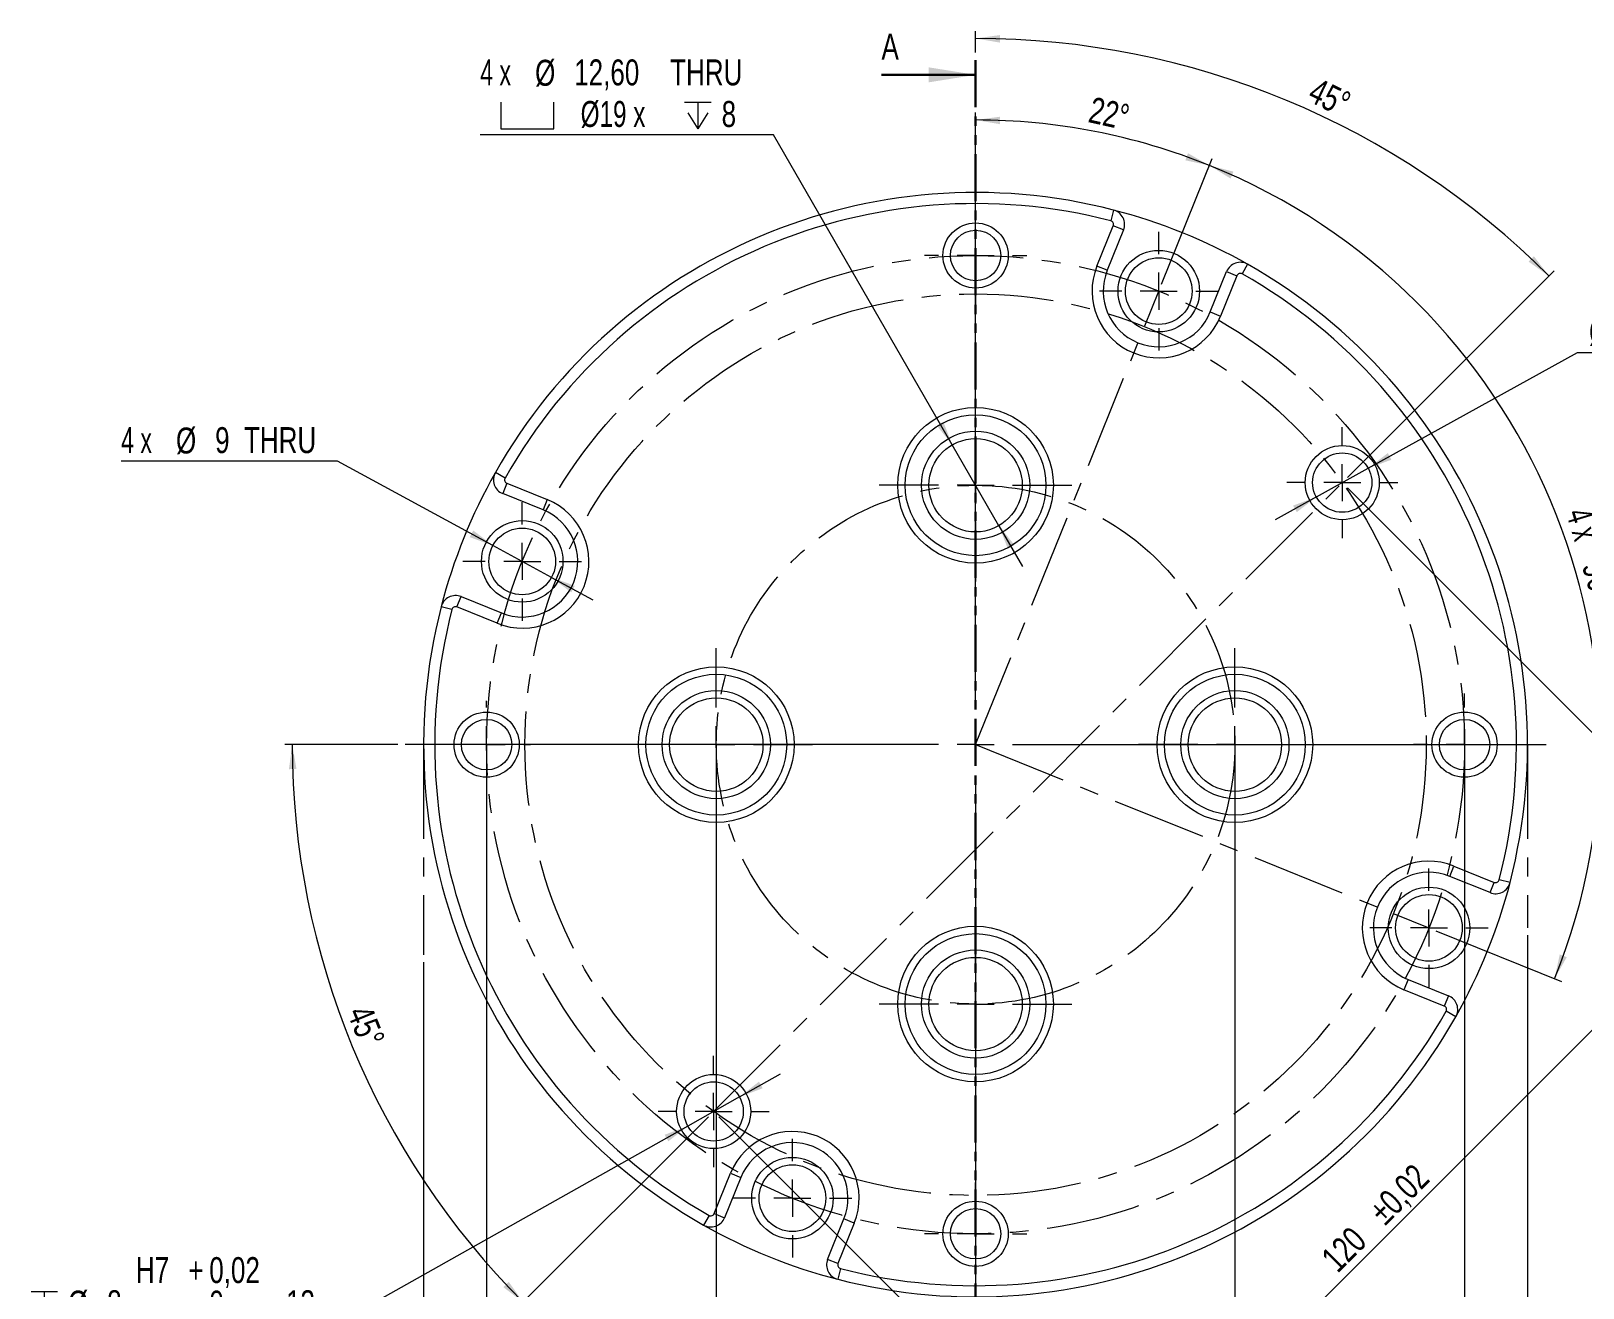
# Model space of a CAD drawing. Header units: millimetres. Extents: x 25 to 415, y 5 to 278.
# Drawn here: x 63.6 to 273.1, y 108.3 to 277.9 of the extents above; entities that cross this region are included whole.
import ezdxf

# ---------------------------------------------------------------- set-up
doc = ezdxf.new("R2010")
doc.units = ezdxf.units.MM
doc.linetypes.add('CENTERX2', pattern=[20.32, 12.7, -2.54, 2.54, -2.54])
doc.linetypes.add('PHANTOM', pattern=[12.7, 6.35, -1.27, 1.27, -1.27, 1.27, -1.27])
doc.styles.add('SLDTEXTSTYLE0', font='TXT', dxfattribs={"width": 0.75})
doc.styles.add('SLDTEXTSTYLE2', font='TXT', dxfattribs={"width": 0.666667})
doc.styles.add('SLDTEXTSTYLE3', font='TXT', dxfattribs={"width": 0.7})
doc.dimstyles.new('SLDDIMSTYLE0', dxfattribs={"dimtxt": 3.5, "dimasz": 3.302, "dimexe": 0, "dimexo": 0.0625, "dimgap": 0.875, "dimtad": 1, "dimrnd": 1e-09, "dimzin": 12, "dimdsep": 46, "dimtxsty": 'SLDTEXTSTYLE0', "dimsah": 1, "dimcen": 0.09, "dimadec": 0, "dimazin": 3, "dimtfac": 1, "dimtofl": 0, "dimtmove": 0, "dimatfit": 3, "dimfxl": 1, "dimfrac": 2, "dimtolj": 1, "dimtzin": 12, "dimarcsym": 0})
doc.dimstyles.new('SLDDIMSTYLE1', dxfattribs={"dimtxt": 3.5, "dimasz": 3.302, "dimexe": 0, "dimexo": 0.0625, "dimgap": 0.875, "dimtad": 1, "dimdec": 4, "dimzin": 12, "dimdsep": 46, "dimtxsty": 'SLDTEXTSTYLE0', "dimsah": 1, "dimcen": 0.09, "dimazin": 3, "dimtfac": 1, "dimtofl": 0, "dimtmove": 0, "dimatfit": 3, "dimfxl": 1, "dimfrac": 2, "dimtolj": 1, "dimtzin": 12, "dimarcsym": 0})
doc.dimstyles.new('SLDDIMSTYLE2', dxfattribs={"dimtxt": 3.5, "dimasz": 3.302, "dimexe": 0, "dimexo": 0.0625, "dimgap": 0.875, "dimtad": 1, "dimdec": 4, "dimzin": 12, "dimdsep": 46, "dimtxsty": 'SLDTEXTSTYLE0', "dimsah": 1, "dimcen": 0.09, "dimazin": 3, "dimtfac": 1, "dimtofl": 0, "dimtmove": 0, "dimatfit": 3, "dimfxl": 1, "dimfrac": 2, "dimtolj": 1, "dimtzin": 12, "dimarcsym": 0})
doc.dimstyles.new('SLDDIMSTYLE3', dxfattribs={"dimtxt": 3.5, "dimasz": 3.302, "dimexe": 0, "dimexo": 0.0625, "dimgap": 0.875, "dimtad": 1, "dimrnd": 1e-09, "dimzin": 12, "dimdsep": 46, "dimtxsty": 'SLDTEXTSTYLE0', "dimsah": 1, "dimcen": 0.09, "dimadec": 0, "dimazin": 3, "dimtol": 1, "dimtp": 0.02, "dimtm": 0.02, "dimtfac": 1, "dimtofl": 0, "dimtmove": 0, "dimatfit": 3, "dimfxl": 1, "dimfrac": 2, "dimtolj": 1, "dimarcsym": 0})
doc.dimstyles.new('SLDDIMSTYLE4', dxfattribs={"dimtxt": 3.5, "dimasz": 3.302, "dimexe": 0, "dimexo": 0.0625, "dimgap": 0.875, "dimtad": 0, "dimtih": 1, "dimtoh": 1, "dimrnd": 1e-09, "dimzin": 12, "dimdsep": 46, "dimtxsty": 'SLDTEXTSTYLE0', "dimsah": 1, "dimcen": 0, "dimadec": 0, "dimazin": 3, "dimtfac": 1, "dimtmove": 0, "dimatfit": 3, "dimfxl": 1, "dimfrac": 2, "dimtolj": 1, "dimtzin": 12, "dimarcsym": 0})
doc.dimstyles.new('SLDDIMSTYLE5', dxfattribs={"dimtxt": 3.5, "dimasz": 3.302, "dimexe": 0, "dimexo": 0.0625, "dimgap": 0.875, "dimtad": 0, "dimtih": 1, "dimtoh": 1, "dimrnd": 1e-09, "dimzin": 12, "dimdsep": 46, "dimtxsty": 'SLDTEXTSTYLE0', "dimsah": 1, "dimcen": 0, "dimadec": 0, "dimazin": 3, "dimtol": 1, "dimtp": 0.015, "dimtfac": 1, "dimtmove": 0, "dimatfit": 3, "dimfxl": 1, "dimfrac": 2, "dimtolj": 1, "dimarcsym": 0})

# ---------------------------------------------------------------- blocks, each defined once
blk = doc.blocks.new('_D')
at = {"color": 7, "linetype": 'Continuous', "lineweight": 0}
for p, q in [((265.62, 155.88), (265.62, 42.1)), ((116.62, 152.25), (116.62, 42.1)), ((116.62, 43.1), (265.62, 43.1))]:
    blk.add_line(p, q, dxfattribs=at)
for points in [[(116.62, 43.1), (119.92, 42.59), (119.92, 43.61)], [(265.62, 43.1), (262.32, 43.61), (262.32, 42.59)]]:
    blk.add_solid(points, dxfattribs=at)
at = {"color": 7, "linetype": 'Continuous', "lineweight": 0, "char_height": 3.5, "attachment_point": 1, "style": 'SLDTEXTSTYLE0'}
for s, insert in [('Ø', (186.28, 47.61)), ('149', (190.33, 47.61))]:
    blk.add_mtext(s, dxfattribs=dict(at, insert=insert))
blk = doc.blocks.new('_D_1')
at = {"color": 7, "linetype": 'Continuous', "lineweight": 0}
for p, q in [((191.12, 259.6), (191.12, 266.89)), ((216.22, 243.72), (223.07, 260.68))]:
    blk.add_line(p, q, dxfattribs=at)
blk.add_arc((191.12, 181.6), 84.29, 68, 90, dxfattribs=at)
for points in [[(191.12, 265.89), (194.41, 265.32), (194.43, 266.33)], [(222.69, 259.75), (219.79, 261.4), (219.43, 260.45)]]:
    blk.add_solid(points, dxfattribs=at)
at = {"color": 7, "linetype": 'Continuous', "lineweight": 0, "insert": (206.94, 269.05), "char_height": 3.5, "attachment_point": 1, "rotation": 347.4785, "style": 'SLDTEXTSTYLE0'}
blk.add_mtext('22°', dxfattribs=at)
blk = doc.blocks.new('_D_2')
at = {"color": 7, "linetype": 'Continuous', "lineweight": 0}
for p, q in [((216.22, 243.72), (223.07, 260.68)), ((253.24, 156.5), (270.2, 149.65))]:
    blk.add_line(p, q, dxfattribs=at)
blk.add_arc((191.12, 181.6), 84.29, 338, 68, dxfattribs=at)
for points in [[(222.69, 259.75), (225.53, 257.99), (225.93, 258.92)], [(269.27, 150.03), (270.92, 152.93), (269.97, 153.29)]]:
    blk.add_solid(points, dxfattribs=at)
at = {"color": 7, "linetype": 'Continuous', "lineweight": 0, "char_height": 3.5, "attachment_point": 1, "rotation": 286.5666}
for s, insert, style in [('4 x', (274.17, 213.85), 'SLDTEXTSTYLE2'), ('90°', (276.29, 206.74), 'SLDTEXTSTYLE0')]:
    blk.add_mtext(s, dxfattribs=dict(at, insert=insert, style=style))
blk = doc.blocks.new('_D_3')
at = {"color": 7, "linetype": 'Continuous', "lineweight": 0}
for p, q in [((125.12, 180.6), (125.12, 60.1)), ((257.12, 180.6), (257.12, 60.1)), ((125.12, 61.1), (257.12, 61.1))]:
    blk.add_line(p, q, dxfattribs=at)
for points in [[(125.12, 61.1), (128.42, 60.59), (128.42, 61.61)], [(257.12, 61.1), (253.82, 61.61), (253.82, 60.59)]]:
    blk.add_solid(points, dxfattribs=at)
at = {"color": 7, "linetype": 'Continuous', "lineweight": 0, "char_height": 3.5, "attachment_point": 1, "style": 'SLDTEXTSTYLE0'}
for s, insert in [('%%c', (185.66, 65.61)), ('132', (190.94, 65.67))]:
    blk.add_mtext(s, dxfattribs=dict(at, insert=insert))
blk = doc.blocks.new('_D_4')
at = {"color": 7, "linetype": 'Continuous', "lineweight": 0}
for p, q in [((156.12, 180.6), (156.12, 72.1)), ((226.12, 180.6), (226.12, 72.1)), ((156.12, 73.1), (226.12, 73.1))]:
    blk.add_line(p, q, dxfattribs=at)
for points in [[(156.12, 73.1), (159.42, 72.59), (159.42, 73.61)], [(226.12, 73.1), (222.82, 73.61), (222.82, 72.59)]]:
    blk.add_solid(points, dxfattribs=at)
at = {"color": 7, "linetype": 'Continuous', "lineweight": 0, "char_height": 3.5, "attachment_point": 1, "style": 'SLDTEXTSTYLE0'}
for s, insert in [('%%c', (186.95, 77.61)), ('70', (192.23, 77.67))]:
    blk.add_mtext(s, dxfattribs=dict(at, insert=insert))
blk = doc.blocks.new('_D_5')
at = {"color": 7, "linetype": 'Continuous', "lineweight": 0}
for p, q in [((241.32, 216.25), (295.11, 162.46)), ((209.55, 78.32), (294.4, 163.17)), ((156.47, 131.4), (210.26, 77.61))]:
    blk.add_line(p, q, dxfattribs=at)
for points in [[(294.4, 163.17), (291.71, 161.19), (292.43, 160.47)], [(209.55, 78.32), (212.24, 80.29), (211.53, 81.01)]]:
    blk.add_solid(points, dxfattribs=at)
at = {"color": 7, "linetype": 'Continuous', "lineweight": 0, "char_height": 3.5, "attachment_point": 1, "rotation": 45, "style": 'SLDTEXTSTYLE0'}
for s, insert in [('±0,02', (243.93, 119.08)), ('120', (237.52, 112.67))]:
    blk.add_mtext(s, dxfattribs=dict(at, insert=insert))
blk = doc.blocks.new('_D_6')
at = {"color": 7, "linetype": 'Continuous', "lineweight": 0}
for p, q in [((113.12, 181.6), (97.89, 181.6)), ((155.06, 131.4), (129.34, 105.68))]:
    blk.add_line(p, q, dxfattribs=at)
blk.add_arc((205.26, 181.6), 106.37, 180, 225, dxfattribs=at)
for points in [[(98.89, 181.6), (98.43, 178.29), (99.45, 178.31)], [(130.04, 106.38), (128.11, 109.11), (127.38, 108.4)]]:
    blk.add_solid(points, dxfattribs=at)
at = {"color": 7, "linetype": 'Continuous', "lineweight": 0, "insert": (109.49, 146.74), "char_height": 3.5, "attachment_point": 1, "rotation": 291.979, "style": 'SLDTEXTSTYLE0'}
blk.add_mtext('45°', dxfattribs=at)
blk = doc.blocks.new('_D_7')
at = {"color": 7, "linetype": 'Continuous', "lineweight": 0}
for p, q in [((191.12, 274.98), (191.12, 277.89)), ((241.32, 217.66), (269.21, 245.54))]:
    blk.add_line(p, q, dxfattribs=at)
blk.add_arc((191.12, 167.46), 109.43, 45, 90, dxfattribs=at)
for points in [[(191.12, 276.89), (194.41, 276.33), (194.43, 277.35)], [(268.5, 244.84), (266.48, 247.5), (265.77, 246.77)]]:
    blk.add_solid(points, dxfattribs=at)
at = {"color": 7, "linetype": 'Continuous', "lineweight": 0, "insert": (237.28, 271.69), "char_height": 3.5, "attachment_point": 1, "rotation": 334.3441, "style": 'SLDTEXTSTYLE0'}
blk.add_mtext('45°', dxfattribs=at)
blk = doc.blocks.new('SW_SYMBOL_HOLE_SPOT')
at = {"color": 0, "linetype": 'Continuous', "lineweight": 0}
for p, q in [((0, 875), (0, 75)), ((1600, 75), (1600, 875)), ((0, 75), (1600, 75))]:
    blk.add_line(p, q, dxfattribs=at)
blk = doc.blocks.new('SW_SYMBOL_HOLE_DEPTH')
at = {"color": 0, "linetype": 'Continuous', "lineweight": 0}
for p, q in [((0, 875), (800, 875)), ((100, 555), (400, 75)), ((400, 875), (400, 75)), ((700, 555), (400, 75))]:
    blk.add_line(p, q, dxfattribs=at)
blk = doc.blocks.new('_D_8')
at = {"color": 7, "linetype": 'Continuous', "lineweight": 0}
for p, q in [((163.82, 263.88), (124.25, 263.88)), ((187.97, 222.06), (163.82, 263.88)), ((194.27, 211.14), (187.97, 222.06)), ((194.27, 211.14), (197.44, 205.65))]:
    blk.add_line(p, q, dxfattribs=at)
for points in [[(187.97, 222.06), (186.76, 225.17), (185.88, 224.66)], [(194.27, 211.14), (195.48, 208.03), (196.36, 208.54)]]:
    blk.add_solid(points, dxfattribs=at)
at = {"color": 7, "linetype": 'Continuous', "lineweight": 0, "xscale": 0.0044707031, "yscale": 0.0044707031, "zscale": 0.0044707031}
for name, p in [('SW_SYMBOL_HOLE_SPOT', (127.05, 264.37)), ('SW_SYMBOL_HOLE_DEPTH', (151.84, 264.37))]:
    blk.add_blockref(name, p, dxfattribs=at)
at = {"color": 7, "linetype": 'Continuous', "lineweight": 0, "char_height": 3.5, "attachment_point": 1}
for s, insert, style in [('4 x', (124.25, 274.06), 'SLDTEXTSTYLE2'), ('%%c', (131.66, 274.01), 'SLDTEXTSTYLE0'), ('12,60', (136.94, 274.06), 'SLDTEXTSTYLE0'), ('THRU', (149.89, 274.06), 'SLDTEXTSTYLE0'), ('Ø19 x', (137.81, 268.45), 'SLDTEXTSTYLE3'), ('8', (156.84, 268.45), 'SLDTEXTSTYLE0')]:
    blk.add_mtext(s, dxfattribs=dict(at, insert=insert, style=style))
blk = doc.blocks.new('_D_9')
at = {"color": 7, "linetype": 'Continuous', "lineweight": 0}
for p, q in [((105, 219.87), (75.78, 219.87)), ((125.97, 208.47), (105, 219.87)), ((133.88, 204.17), (125.97, 208.47)), ((133.88, 204.17), (139.46, 201.14))]:
    blk.add_line(p, q, dxfattribs=at)
for points in [[(125.97, 208.47), (123.31, 210.5), (122.83, 209.6)], [(133.88, 204.17), (136.54, 202.15), (137.02, 203.04)]]:
    blk.add_solid(points, dxfattribs=at)
at = {"color": 7, "linetype": 'Continuous', "lineweight": 0, "char_height": 3.5, "attachment_point": 1}
for s, insert, style in [('4 x', (75.78, 224.44), 'SLDTEXTSTYLE2'), ('%%c', (83.19, 224.39), 'SLDTEXTSTYLE0'), ('9', (88.47, 224.44), 'SLDTEXTSTYLE0'), ('THRU', (92.37, 224.44), 'SLDTEXTSTYLE0')]:
    blk.add_mtext(s, dxfattribs=dict(at, insert=insert, style=style))
blk = doc.blocks.new('_D_10')
at = {"color": 7, "linetype": 'Continuous', "lineweight": 0}
for p, q in [((159.25, 134.06), (164.78, 137.18)), ((159.25, 134.06), (152.28, 130.14)), ((152.28, 130.14), (104.78, 103.42)), ((104.78, 103.42), (63.62, 103.42))]:
    blk.add_line(p, q, dxfattribs=at)
for points in [[(159.25, 134.06), (162.38, 135.24), (161.88, 136.13)], [(152.28, 130.14), (149.15, 128.96), (149.65, 128.08)]]:
    blk.add_solid(points, dxfattribs=at)
at = {"color": 7, "linetype": 'Continuous', "lineweight": 0, "xscale": 0.0044707031, "yscale": 0.0044707031, "zscale": 0.0044707031}
blk.add_blockref('SW_SYMBOL_HOLE_DEPTH', (63.62, 103.9), dxfattribs=at)
at = {"color": 7, "linetype": 'Continuous', "lineweight": 0, "char_height": 3.5, "attachment_point": 1, "style": 'SLDTEXTSTYLE0'}
for s, insert in [('H7', (77.78, 112.45)), ('+', (84.85, 112.45)), ('0,02', (87.68, 112.45)), ('%%c', (68.62, 107.93)), ('8', (73.9, 107.98)), ('0', (87.68, 107.93)), ('13', (98.04, 107.98))]:
    blk.add_mtext(s, dxfattribs=dict(at, insert=insert))
blk = doc.blocks.new('_D_11')
at = {"color": 7, "linetype": 'Continuous', "lineweight": 0}
for p, q in [((244.12, 218.89), (272.35, 234.53)), ((272.35, 234.53), (313.51, 234.53)), ((237.12, 215.02), (244.12, 218.89)), ((237.12, 215.02), (231.56, 211.94))]:
    blk.add_line(p, q, dxfattribs=at)
for points in [[(244.12, 218.89), (247.25, 220.05), (246.76, 220.94)], [(237.12, 215.02), (233.98, 213.86), (234.47, 212.97)]]:
    blk.add_solid(points, dxfattribs=at)
at = {"color": 7, "linetype": 'Continuous', "lineweight": 0, "xscale": 0.0044707031, "yscale": 0.0044707031, "zscale": 0.0044707031}
blk.add_blockref('SW_SYMBOL_HOLE_DEPTH', (302.04, 235.01), dxfattribs=at)
at = {"color": 7, "linetype": 'Continuous', "lineweight": 0, "char_height": 3.5, "attachment_point": 1, "style": 'SLDTEXTSTYLE0'}
for s, insert in [('H7', (283.09, 243.57)), ('+', (290.16, 243.57)), ('0,02', (292.99, 243.57)), ('%%c', (273.93, 239.04)), ('8', (279.21, 239.09)), ('0', (292.99, 239.04)), ('13', (308.35, 239.09))]:
    blk.add_mtext(s, dxfattribs=dict(at, insert=insert))
blk = doc.blocks.new('SW_CENTERMARKSYMBOL_0')
at = {"color": 0, "linetype": 'Continuous', "lineweight": 0}
for p, q in [((0, 5), (0, 77)), ((0, 0), (0, 2.5)), ((-5, 0), (-77, 0)), ((0, 0), (-2.5, 0)), ((0, 0), (0, -2.5)), ((0, 0), (2.5, 0)), ((5, 0), (77, 0)), ((0, -5), (0, -77))]:
    blk.add_line(p, q, dxfattribs=at)
blk = doc.blocks.new('SW_CENTERMARKSYMBOL_1')
at = {"color": 0, "linetype": 'Continuous', "lineweight": 0}
for p, q in [((0, 5), (0, 13)), ((0, 0), (0, 2.5)), ((-5, 0), (-13, 0)), ((0, 0), (-2.5, 0)), ((0, 0), (0, -2.5)), ((0, 0), (2.5, 0)), ((5, 0), (13, 0)), ((0, -5), (0, -13))]:
    blk.add_line(p, q, dxfattribs=at)
blk = doc.blocks.new('SW_CENTERMARKSYMBOL_2')
at = {"color": 0, "linetype": 'Continuous', "lineweight": 0}
for p, q in [((0, 5), (0, 13)), ((0, 0), (0, 2.5)), ((-5, 0), (-13, 0)), ((0, 0), (-2.5, 0)), ((0, 0), (0, -2.5)), ((0, 0), (2.5, 0)), ((5, 0), (13, 0)), ((0, -5), (0, -13))]:
    blk.add_line(p, q, dxfattribs=at)
blk = doc.blocks.new('SW_CENTERMARKSYMBOL_3')
at = {"color": 0, "linetype": 'Continuous', "lineweight": 0}
for p, q in [((0, 5), (0, 7.5)), ((0, 0), (0, 2.5)), ((-5, 0), (-7.5, 0)), ((0, 0), (-2.5, 0)), ((0, 0), (0, -2.5)), ((0, 0), (2.5, 0)), ((5, 0), (7.5, 0)), ((0, -5), (0, -7.5))]:
    blk.add_line(p, q, dxfattribs=at)
blk = doc.blocks.new('SW_CENTERMARKSYMBOL_4')
at = {"color": 0, "linetype": 'Continuous', "lineweight": 0}
for p, q in [((0, 5), (0, 6.9)), ((0, 0), (0, 2.5)), ((-5, 0), (-6.9, 0)), ((0, 0), (-2.5, 0)), ((0, 0), (0, -2.5)), ((0, 0), (2.5, 0)), ((5, 0), (6.9, 0)), ((0, -5), (0, -6.9))]:
    blk.add_line(p, q, dxfattribs=at)
blk = doc.blocks.new('SW_CENTERMARKSYMBOL_5')
at = {"color": 0, "linetype": 'Continuous', "lineweight": 0}
for p, q in [((0, 5), (0, 5.9)), ((0, 0), (0, 2.5)), ((-5, 0), (-5.9, 0)), ((0, 0), (-2.5, 0)), ((0, 0), (0, -2.5)), ((0, 0), (2.5, 0)), ((5, 0), (5.9, 0)), ((0, -5), (0, -5.9))]:
    blk.add_line(p, q, dxfattribs=at)
blk = doc.blocks.new('SW_CENTERMARKSYMBOL_6')
at = {"color": 0, "linetype": 'Continuous', "lineweight": 0}
for p, q in [((0, 5), (0, 8)), ((0, 0), (0, 2.5)), ((-5, 0), (-8, 0)), ((0, 0), (-2.5, 0)), ((0, 0), (0, -2.5)), ((0, 0), (2.5, 0)), ((5, 0), (8, 0)), ((0, -5), (0, -8))]:
    blk.add_line(p, q, dxfattribs=at)
blk = doc.blocks.new('SW_CENTERMARKSYMBOL_7')
at = {"color": 0, "linetype": 'Continuous', "lineweight": 0}
for p, q in [((0, 5), (0, 13)), ((0, 0), (0, 2.5)), ((-5, 0), (-13, 0)), ((0, 0), (-2.5, 0)), ((0, 0), (0, -2.5)), ((0, 0), (2.5, 0)), ((5, 0), (13, 0)), ((0, -5), (0, -13))]:
    blk.add_line(p, q, dxfattribs=at)
blk = doc.blocks.new('SW_CENTERMARKSYMBOL_8')
at = {"color": 0, "linetype": 'Continuous', "lineweight": 0}
for p, q in [((0, 5), (0, 6.9)), ((0, 0), (0, 2.5)), ((-5, 0), (-6.9, 0)), ((0, 0), (-2.5, 0)), ((0, 0), (0, -2.5)), ((0, 0), (2.5, 0)), ((5, 0), (6.9, 0)), ((0, -5), (0, -6.9))]:
    blk.add_line(p, q, dxfattribs=at)
blk = doc.blocks.new('SW_CENTERMARKSYMBOL_9')
at = {"color": 0, "linetype": 'Continuous', "lineweight": 0}
for p, q in [((0, 5), (0, 8)), ((0, 0), (0, 2.5)), ((-5, 0), (-8, 0)), ((0, 0), (-2.5, 0)), ((0, 0), (0, -2.5)), ((0, 0), (2.5, 0)), ((5, 0), (8, 0)), ((0, -5), (0, -8))]:
    blk.add_line(p, q, dxfattribs=at)
blk = doc.blocks.new('SW_CENTERMARKSYMBOL_10')
at = {"color": 0, "linetype": 'Continuous', "lineweight": 0}
for p, q in [((0, 5), (0, 13)), ((0, 0), (0, 2.5)), ((-5, 0), (-13, 0)), ((0, 0), (-2.5, 0)), ((0, 0), (0, -2.5)), ((0, 0), (2.5, 0)), ((5, 0), (13, 0)), ((0, -5), (0, -13))]:
    blk.add_line(p, q, dxfattribs=at)
blk = doc.blocks.new('SW_CENTERMARKSYMBOL_11')
at = {"color": 0, "linetype": 'Continuous', "lineweight": 0}
for p, q in [((0, 5), (0, 7.5)), ((0, 0), (0, 2.5)), ((-5, 0), (-7.5, 0)), ((0, 0), (-2.5, 0)), ((0, 0), (0, -2.5)), ((0, 0), (2.5, 0)), ((5, 0), (7.5, 0)), ((0, -5), (0, -7.5))]:
    blk.add_line(p, q, dxfattribs=at)
blk = doc.blocks.new('SW_CENTERMARKSYMBOL_12')
at = {"color": 0, "linetype": 'Continuous', "lineweight": 0}
for p, q in [((0, 5), (0, 8)), ((0, 0), (0, 2.5)), ((-5, 0), (-8, 0)), ((0, 0), (-2.5, 0)), ((0, 0), (0, -2.5)), ((0, 0), (2.5, 0)), ((5, 0), (8, 0)), ((0, -5), (0, -8))]:
    blk.add_line(p, q, dxfattribs=at)
blk = doc.blocks.new('SW_CENTERMARKSYMBOL_13')
at = {"color": 0, "linetype": 'Continuous', "lineweight": 0}
for p, q in [((0, 5), (0, 6.9)), ((0, 0), (0, 2.5)), ((-5, 0), (-6.9, 0)), ((0, 0), (-2.5, 0)), ((0, 0), (0, -2.5)), ((0, 0), (2.5, 0)), ((5, 0), (6.9, 0)), ((0, -5), (0, -6.9))]:
    blk.add_line(p, q, dxfattribs=at)
blk = doc.blocks.new('SW_CENTERMARKSYMBOL_14')
at = {"color": 0, "linetype": 'Continuous', "lineweight": 0}
for p, q in [((0, 5), (0, 8)), ((0, 0), (0, 2.5)), ((-5, 0), (-8, 0)), ((0, 0), (-2.5, 0)), ((0, 0), (0, -2.5)), ((0, 0), (2.5, 0)), ((5, 0), (8, 0)), ((0, -5), (0, -8))]:
    blk.add_line(p, q, dxfattribs=at)

msp = doc.modelspace()

# ---------------------------------------------------------------- linework, layer by layer
at = {"color": 7, "linetype": 'PHANTOM', "lineweight": 30}
msp.add_line((191.11882, 273.98035), (191.11882, 89.22035), dxfattribs=at)
at = {"color": 7, "linetype": 'Continuous', "lineweight": 30}
msp.add_line((178.41882, 271.98035), (191.11882, 271.98035), dxfattribs=at)
at = {"color": 7, "linetype": 'Continuous', "lineweight": 15}
for p, q in [((209.73515, 253.7369), (209.36032, 252.28449)), ((207.4982, 246.16594), (209.69897, 251.61304)), ((211.08975, 251.05114), (209.69897, 251.61304)), ((211.08975, 251.05114), (208.88898, 245.60403)), ((208.88898, 245.60403), (207.4982, 246.16594)), ((222.79673, 239.98493), (224.99751, 245.43204)), ((224.99751, 245.43204), (226.38828, 244.87013)), ((227.83761, 246.42303), (227.09831, 245.11787)), ((226.38828, 244.87013), (224.18751, 239.42302)), ((222.79673, 239.98493), (224.18751, 239.42302)), ((127.60129, 217.57984), (126.29614, 218.31914)), ((127.84904, 216.86981), (127.28713, 215.47904)), ((127.84904, 216.86981), (133.29614, 214.66904)), ((132.73423, 213.27826), (127.28713, 215.47904)), ((133.29614, 214.66904), (132.73423, 213.27826)), ((121.10612, 200.1805), (121.66803, 201.57128)), ((121.66803, 201.57128), (127.11514, 199.3705)), ((120.43468, 199.84185), (118.98227, 200.21668)), ((126.55323, 197.97973), (121.10612, 200.1805)), ((126.55323, 197.97973), (127.11514, 199.3705)), ((255.1225, 163.83019), (255.68441, 165.22097)), ((260.56961, 161.62942), (255.1225, 163.83019)), ((255.68441, 165.22097), (261.13152, 163.02019)), ((260.56961, 161.62942), (261.13152, 163.02019)), ((263.25537, 162.98402), (261.80296, 163.35884)), ((249.50341, 149.92244), (248.94149, 148.53166)), ((249.50341, 149.92244), (254.95051, 147.72166)), ((254.3886, 146.33089), (248.94149, 148.53166)), ((254.95051, 147.72166), (254.3886, 146.33089)), ((255.9415, 144.88156), (254.63635, 145.62086)), ((155.84936, 118.33057), (158.05013, 123.77767)), ((158.05013, 123.77767), (159.44091, 123.21576)), ((159.44091, 123.21576), (157.24013, 117.76866)), ((155.13933, 118.08282), (154.40003, 116.77767)), ((155.84936, 118.33057), (157.24013, 117.76866)), ((171.14789, 112.14956), (173.34866, 117.59666)), ((174.73944, 117.03476), (173.34866, 117.59666)), ((174.73944, 117.03476), (172.53867, 111.58765)), ((172.53867, 111.58765), (171.14789, 112.14956)), ((172.87732, 110.91621), (172.50249, 109.4638))]:
    msp.add_line(p, q, dxfattribs=at)
at = {"color": 7, "linetype": 'CENTERX2', "lineweight": 0}
for p, q in [((191.11882, 181.60035), (215.84285, 242.79448)), ((155.76348, 132.10287), (240.61629, 216.95569)), ((116.61882, 181.60035), (116.61882, 153.24647)), ((191.11882, 181.60035), (252.31295, 156.87631)), ((265.61882, 181.60035), (265.61882, 156.87631))]:
    msp.add_line(p, q, dxfattribs=at)
at = {"color": 7, "linetype": 'Continuous', "lineweight": 15}
for centre, radius in [((191.11882, 247.60035), 4.4), ((191.11882, 247.60035), 3.4), ((215.84285, 242.79448), 5.5), ((215.84285, 242.79448), 4.5), ((191.11882, 216.60035), 10.5), ((191.11882, 216.60035), 9.5), ((191.11882, 216.60035), 7.3), ((191.11882, 216.60035), 6.3), ((240.61629, 216.95569), 5), ((240.61629, 216.95569), 4), ((129.92468, 206.32438), 5.5), ((129.92468, 206.32438), 4.5), ((156.11882, 181.60035), 10.5), ((156.11882, 181.60035), 9.5), ((226.11882, 181.60035), 10.5), ((226.11882, 181.60035), 9.5), ((156.11882, 181.60035), 7.3), ((226.11882, 181.60035), 7.3), ((156.11882, 181.60035), 6.3), ((226.11882, 181.60035), 6.3), ((125.11882, 181.60035), 4.4), ((125.11882, 181.60035), 3.4), ((257.11882, 181.60035), 4.4), ((257.11882, 181.60035), 3.4), ((252.31295, 156.87631), 5.5), ((252.31295, 156.87631), 4.5), ((191.11882, 146.60035), 10.5), ((191.11882, 146.60035), 9.5), ((191.11882, 146.60035), 7.3), ((191.11882, 146.60035), 6.3), ((155.76348, 132.10287), 5), ((155.76348, 132.10287), 4), ((166.39478, 120.40621), 5.5), ((166.39478, 120.40621), 4.5), ((191.11882, 115.60035), 4.4), ((191.11882, 115.60035), 3.4)]:
    msp.add_circle(centre, radius, dxfattribs=at)
at = {"color": 7, "linetype": 'CENTERX2', "lineweight": 0}
for radius in [66, 60.82763, 35]:
    msp.add_circle((191.11882, 181.60035), radius, dxfattribs=at)
at = {"color": 7, "linetype": 'Continuous', "lineweight": 15}
for centre, radius, start, end in [((191.11882, 181.60035), 74.5, 75.5293752, 150.4706248), ((191.11882, 181.60035), 73, 75.5293752, 150.4706248), ((209.23538, 251.80035), 2, 338, 75.5293752), ((191.11882, 181.60035), 74.5, 60.4706248, 75.5293752), ((209.23538, 251.80035), 0.5, 338, 75.5293752), ((215.84285, 242.79448), 9, 158, 338), ((215.84285, 242.79448), 7.5, 158, 338), ((226.85187, 244.68282), 2, 60.4706248, 158), ((226.85187, 244.68282), 0.5, 60.4706248, 158), ((191.11882, 181.60035), 73, 345.5293752, 60.4706248), ((191.11882, 181.60035), 74.5, 345.5293752, 60.4706248), ((191.11882, 181.60035), 74.5, 150.4706248, 165.5293752), ((128.03634, 217.3334), 2, 150.4706248, 248), ((128.03634, 217.3334), 0.5, 150.4706248, 248), ((129.92468, 206.32438), 9, 248, 68), ((129.92468, 206.32438), 7.5, 248, 68), ((120.91882, 199.71691), 2, 68, 165.5293752), ((191.11882, 181.60035), 74.5, 165.5293752, 240.4706248), ((191.11882, 181.60035), 73, 165.5293752, 240.4706248), ((120.91882, 199.71691), 0.5, 68, 165.5293752), ((252.31295, 156.87631), 9, 68, 248), ((252.31295, 156.87631), 7.5, 68, 248), ((191.11882, 181.60035), 74.5, 330.4706248, 345.5293752), ((261.31882, 163.48379), 2, 248, 345.5293752), ((261.31882, 163.48379), 0.5, 248, 345.5293752), ((254.2013, 145.86729), 2, 330.4706248, 68), ((191.11882, 181.60035), 74.5, 255.5293752, 330.4706248), ((191.11882, 181.60035), 73, 255.5293752, 330.4706248), ((254.2013, 145.86729), 0.5, 330.4706248, 68), ((166.39478, 120.40621), 9, 338, 158), ((166.39478, 120.40621), 7.5, 338, 158), ((155.38576, 118.51787), 2, 240.4706248, 338), ((155.38576, 118.51787), 0.5, 240.4706248, 338), ((191.11882, 181.60035), 74.5, 240.4706248, 255.5293752), ((173.00226, 111.40035), 2, 158, 255.5293752), ((173.00226, 111.40035), 0.5, 158, 255.5293752)]:
    msp.add_arc(centre, radius, start, end, dxfattribs=at)
at = {"color": 7, "linetype": 'Continuous', "lineweight": 30}
msp.add_solid([(191.11882, 271.98035), (184.76882, 272.99635), (184.76882, 270.96435)], dxfattribs=at)

# ---------------------------------------------------------------- block references
at = {"color": 7, "linetype": 'Continuous', "lineweight": 0}
for name, p in [('SW_CENTERMARKSYMBOL_0', (191.11882, 181.60035)), ('SW_CENTERMARKSYMBOL_8', (191.11882, 247.60035)), ('SW_CENTERMARKSYMBOL_9', (215.84285, 242.79448)), ('SW_CENTERMARKSYMBOL_7', (191.11882, 216.60035)), ('SW_CENTERMARKSYMBOL_3', (240.61629, 216.95569)), ('SW_CENTERMARKSYMBOL_6', (129.92468, 206.32438)), ('SW_CENTERMARKSYMBOL_1', (156.11882, 181.60035)), ('SW_CENTERMARKSYMBOL_2', (226.11882, 181.60035)), ('SW_CENTERMARKSYMBOL_5', (125.11882, 181.60035)), ('SW_CENTERMARKSYMBOL_4', (257.11882, 181.60035)), ('SW_CENTERMARKSYMBOL_14', (252.31295, 156.87631)), ('SW_CENTERMARKSYMBOL_10', (191.11882, 146.60035)), ('SW_CENTERMARKSYMBOL_11', (155.76348, 132.10287)), ('SW_CENTERMARKSYMBOL_12', (166.39478, 120.40621)), ('SW_CENTERMARKSYMBOL_13', (191.11882, 115.60035))]:
    msp.add_blockref(name, p, dxfattribs=at)

# ---------------------------------------------------------------- texts
at = {"color": 7, "linetype": 'Continuous', "insert": (178.41882, 277.53224), "char_height": 3.5, "attachment_point": 1, "style": 'SLDTEXTSTYLE0'}
msp.add_mtext('A', dxfattribs=at)

# ---------------------------------------------------------------- dimensions: what is measured, and where the dimension line sits
at = {"color": 7, "linetype": 'Continuous', "lineweight": 0}
for base, line1, line2, picture, middle in [((232.99621, 268.55917), ((155.76348, 132.10287), (240.61629, 216.95569)), ((191.11882, 273.98035), (191.11882, 89.22035)), '_D_7', (238.49866, 266.10035)), ((207.20174, 264.33981), ((191.11882, 181.60035), (215.84285, 242.79448)), ((191.11882, 258.60035), (191.11882, 104.60035)), '_D_1', (209.39301, 263.8836)), ((106.98489, 140.89307), ((268.11882, 181.60035), (114.11882, 181.60035)), ((155.76348, 132.10287), (240.61629, 216.95569)), '_D_6', (106.61882, 141.78834))]:
    dim = msp.add_angular_dim_2l(base=base, line1=line1, line2=line2, dimstyle='SLDDIMSTYLE1', dxfattribs=at)
    dim.commit()
    dim.dimension.update_dxf_attribs({"geometry": picture, "text_midpoint": middle, "dimtype": 162})
for p1, p2, text, dimstyle, picture, middle in [((187.96882, 222.05631), (194.26882, 211.14439), '4 x <> THRU \\P{\\fGDT;v} Ø19 x {\\fGDT;x}8', 'SLDDIMSTYLE4', '_D_8', (143.24032, 269.49332)), ((244.1155, 218.89362), (237.11709, 215.01775), '<>\\SH7^ ;{\\fGDT;x} 13', 'SLDDIMSTYLE5', '_D_11', (293.71944, 239.05392)), ((125.97127, 208.47393), (133.8781, 204.17484), '4 x <> THRU', 'SLDDIMSTYLE4', '_D_9', (89.59709, 222.67889)), ((152.27749, 130.14128), (159.24947, 134.06447), '{\\fGDT;x}<>\\SH7^ ; 13', 'SLDDIMSTYLE5', '_D_10', (83.4089, 107.94121))]:
    dim = msp.add_diameter_dim_2p(p1=p1, p2=p2, text=text, dimstyle=dimstyle, dxfattribs=at)
    dim.commit()
    dim.dimension.update_dxf_attribs({"geometry": picture, "text_midpoint": middle, "dimtype": 163})
dim = msp.add_angular_dim_2l(base=(268.7064, 214.53432), line1=((252.31295, 156.87631), (191.11882, 181.60035)), line2=((215.84285, 242.79448), (191.11882, 181.60035)), text='4 x <>', dimstyle='SLDDIMSTYLE2', dxfattribs=at)
dim.commit()
dim.dimension.update_dxf_attribs({"geometry": '_D_2', "text_midpoint": (271.90798, 205.63345), "dimtype": 162})
dim = msp.add_linear_dim(base=(294.40291, 163.16907), p1=(155.76348, 132.10287), p2=(240.61629, 216.95569), angle=45, dimstyle='SLDDIMSTYLE3', dxfattribs=at)
dim.commit()
dim.dimension.update_dxf_attribs({"geometry": '_D_5', "text_midpoint": (248.01571, 116.78187), "dimtype": 160})
for base, p1, p2, text, picture, middle in [((257.11882, 61.10035), (125.11882, 181.60035), (257.11882, 181.60035), '%%c<>', '_D_3', (192.18, 61.10035)), ((226.11882, 73.10035), (156.11882, 181.60035), (226.11882, 181.60035), '%%c<>', '_D_4', (192.18, 73.10035)), ((265.61882, 43.10035), (116.61882, 153.24647), (265.61882, 156.87631), 'Ø<>', '_D', (192.18, 43.10035))]:
    dim = msp.add_linear_dim(base=base, p1=p1, p2=p2, text=text, dimstyle='SLDDIMSTYLE0', dxfattribs=at)
    dim.commit()
    dim.dimension.update_dxf_attribs({"geometry": picture, "text_midpoint": middle, "dimtype": 160})

doc.saveas('drawing.dxf')
